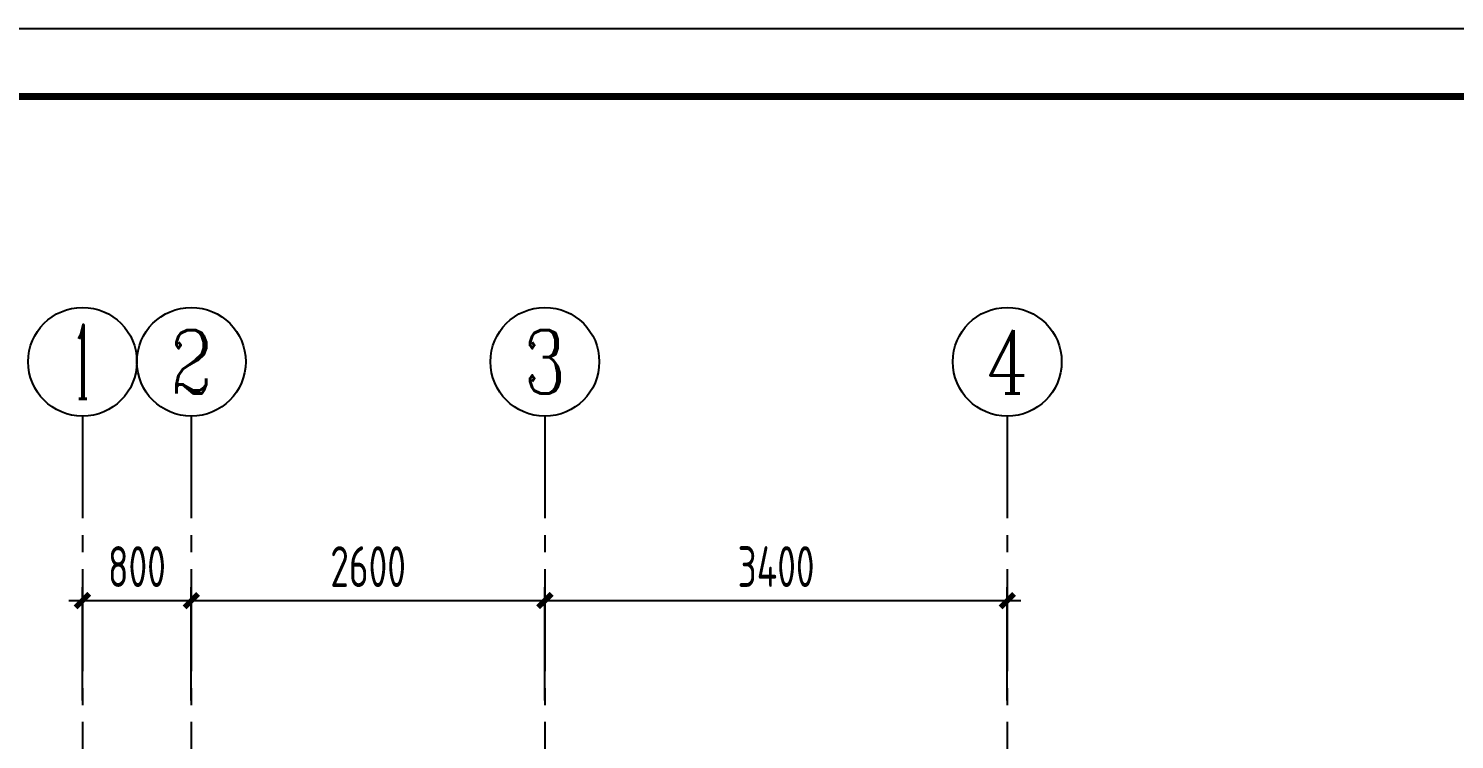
# Model space of a CAD drawing. Header units: millimetres. Extents: x -114775 to 228300, y -175499 to 108657.
# Drawn here: x 26077 to 36563, y -28769 to -23538 of the extents above; entities that cross this region are included whole.
import ezdxf
from ezdxf.enums import TextEntityAlignment as Align

# ---------------------------------------------------------------- set-up
doc = ezdxf.new("R2010")
doc.units = ezdxf.units.MM
doc.header["$LTSCALE"] = 1000
doc.linetypes.add('CENTER', pattern=[50.8, 31.75, -6.35, 6.35, -6.35])
doc.linetypes.add('CENTER2', pattern=[1.125, 0.75, -0.125, 0.125, -0.125])
doc.layers.get('0').update_dxf_attribs({"linetype": 'CONTINUOUS'})
doc.layers.get('Defpoints').update_dxf_attribs({"color": 6, "linetype": 'CONTINUOUS'})
for name, color, linetype in [('6#轴网(1-4)20181120$0$11 12 17 18 19 20 21 22-ZW$0$AXIS_轴号_A', 8, 'CONTINUOUS'), ('6#轴网(1-4)20181120$0$11 12 17 18 19 20 21 22-ZW$0$AXIS_轴文_A', 8, 'CONTINUOUS'), ('6#轴网(1-4)20181120$0$AXIS_TEXT', 8, 'CONTINUOUS'), ('AXIS', 253, 'CENTER'), ('BORDER', 7, 'CONTINUOUS'), ('DIM', 3, 'CONTINUOUS')]:
    doc.layers.add(name, color=color, linetype=linetype)
doc.styles.add('6#轴网(1-4)20181120$0$11 12 17 18 19 20 21 22-ZW$0$_TCH_AXIS', font='COMPLEX', dxfattribs={"bigfont": 'GBCBIG'})
doc.styles.add('6#轴网(1-4)20181120$0$COMPLEX', font='COMPLEX')
doc.styles.add('ZZ', font='tssdeng.shx', dxfattribs={"width": 0.7, "bigfont": 'tssdchn.shx'})
doc.dimstyles.new('TSSD_100_100', dxfattribs={"dimtxt": 300, "dimasz": 100, "dimexe": 100, "dimexo": 250, "dimgap": 100, "dimtad": 1, "dimdec": 0, "dimzin": 0, "dimdsep": 46, "dimtxsty": 'ZZ', "dimblk": 'ARCHTICK', "dimcen": 0, "dimdle": 100, "dimclrd": 256, "dimclrt": 7, "dimadec": 0, "dimazin": 0, "dimtfac": 1, "dimtdec": 0, "dimtix": 1, "dimtmove": 2, "dimatfit": 3, "dimfxl": 0, "dimtolj": 1, "dimtzin": 0, "dimarcsym": 0})

# ---------------------------------------------------------------- blocks, each defined once
blk = doc.blocks.new('B20190222130906')
at = {"layer": 'BORDER'}
blk.add_lwpolyline([(0, 0), (0, 21000), (29700, 21000), (29700, 0)], close=True, dxfattribs=at)
at = {"layer": 'BORDER', "const_width": 50}
blk.add_lwpolyline([(2500, 500), (2500, 20500), (29200, 20500), (29200, 500)], close=True, dxfattribs=at)
blk = doc.blocks.new('_ArchTick')
at = {"color": 0, "linetype": 'ByBlock', "const_width": 0.4}
blk.add_lwpolyline([(-0.5, -0.5), (0.5, 0.5)], dxfattribs=at)
blk = doc.blocks.new('*D390')
at = {"layer": 'Defpoints', "color": 0}
for p in [(6800, 10424), (3400, 9440), (6800, 9440)]:
    blk.add_point(p, dxfattribs=at)
at = {"layer": 'DIM', "color": 0, "lineweight": -2}
for p, q in [((3400, 9690), (3400, 10524)), ((6800, 9690), (6800, 10524))]:
    blk.add_line(p, q, dxfattribs=at)
at = {"layer": 'DIM', "lineweight": -2}
blk.add_line((3300, 10424), (6900, 10424), dxfattribs=at)
at = {"layer": 'DIM', "lineweight": -2, "xscale": 100, "yscale": 100, "zscale": 100, "rotation": 180}
blk.add_blockref('_ArchTick', (3400, 10424), dxfattribs=at)
at = {"layer": 'DIM', "lineweight": -2, "xscale": 100, "yscale": 100, "zscale": 100}
blk.add_blockref('_ArchTick', (6800, 10424), dxfattribs=at)
at = {"layer": 'DIM', "color": 7, "insert": (5100, 10674), "char_height": 300, "attachment_point": 5, "style": 'ZZ'}
blk.add_mtext('\\A1;3400', dxfattribs=at)
blk = doc.blocks.new('6#轴网(1-4)20181120$0$_AXISO')
at = {"color": 8}
blk.add_circle((0, 0), 0.5, dxfattribs=at)
at = {"layer": '6#轴网(1-4)20181120$0$AXIS_TEXT', "color": 8, "style": '6#轴网(1-4)20181120$0$COMPLEX', "width": 1.041667}
blk.add_attdef('A', text='', height=0.56, dxfattribs=at).set_placement((-0.25, -0.28), (0.25, -0.28), align=Align.FIT)
blk = doc.blocks.new('*D396')
at = {"layer": 'Defpoints', "color": 0}
for p in [(800, 10424), (0, 9440), (800, 9440)]:
    blk.add_point(p, dxfattribs=at)
at = {"layer": 'DIM', "color": 0, "lineweight": -2}
for p, q in [((0, 9690), (0, 10524)), ((800, 9690), (800, 10524))]:
    blk.add_line(p, q, dxfattribs=at)
at = {"layer": 'DIM', "lineweight": -2}
blk.add_line((-100, 10424), (900, 10424), dxfattribs=at)
at = {"layer": 'DIM', "lineweight": -2, "xscale": 100, "yscale": 100, "zscale": 100, "rotation": 180}
blk.add_blockref('_ArchTick', (0, 10424), dxfattribs=at)
at = {"layer": 'DIM', "lineweight": -2, "xscale": 100, "yscale": 100, "zscale": 100}
blk.add_blockref('_ArchTick', (800, 10424), dxfattribs=at)
at = {"layer": 'DIM', "color": 7, "insert": (400, 10674), "char_height": 300, "attachment_point": 5, "style": 'ZZ'}
blk.add_mtext('\\A1;800', dxfattribs=at)
blk = doc.blocks.new('*D397')
at = {"layer": 'Defpoints', "color": 0}
for p in [(3400, 10424), (800, 9440), (3400, 9440)]:
    blk.add_point(p, dxfattribs=at)
at = {"layer": 'DIM', "color": 0, "lineweight": -2}
for p, q in [((800, 9690), (800, 10524)), ((3400, 9690), (3400, 10524))]:
    blk.add_line(p, q, dxfattribs=at)
at = {"layer": 'DIM', "lineweight": -2}
blk.add_line((700, 10424), (3500, 10424), dxfattribs=at)
at = {"layer": 'DIM', "lineweight": -2, "xscale": 100, "yscale": 100, "zscale": 100, "rotation": 180}
blk.add_blockref('_ArchTick', (800, 10424), dxfattribs=at)
at = {"layer": 'DIM', "lineweight": -2, "xscale": 100, "yscale": 100, "zscale": 100}
blk.add_blockref('_ArchTick', (3400, 10424), dxfattribs=at)
at = {"layer": 'DIM', "color": 7, "insert": (2100, 10674), "char_height": 300, "attachment_point": 5, "style": 'ZZ'}
blk.add_mtext('\\A1;2600', dxfattribs=at)
blk = doc.blocks.new('B20190222125856')
at = {"layer": 'AXIS', "linetype": 'CENTER2'}
for p, q in [((0, 11781), (0, -2685.7)), ((800, 11781), (800, 5144.8)), ((3400, 11781), (3400, -2685.7)), ((6800, 11781), (6800, -2685.7))]:
    blk.add_line(p, q, dxfattribs=at)
at = {"layer": '6#轴网(1-4)20181120$0$11 12 17 18 19 20 21 22-ZW$0$AXIS_轴号_A'}
ref = blk.add_blockref('6#轴网(1-4)20181120$0$_AXISO', (0, 12181), dxfattribs=dict(at, xscale=800, yscale=800, zscale=800))
ref.add_attrib('A', '1', dxfattribs={"layer": '6#轴网(1-4)20181120$0$11 12 17 18 19 20 21 22-ZW$0$AXIS_轴文_A', "height": 544.8, "style": '6#轴网(1-4)20181120$0$11 12 17 18 19 20 21 22-ZW$0$_TCH_AXIS', "width": 0.555556}).set_placement((-64.9, 11908.6), (64.9, 11908.6), align=Align.FIT)
ref = blk.add_blockref('6#轴网(1-4)20181120$0$_AXISO', (800, 12181), dxfattribs=dict(at, xscale=800, yscale=800, zscale=800))
ref.add_attrib('A', '2', dxfattribs={"layer": '6#轴网(1-4)20181120$0$11 12 17 18 19 20 21 22-ZW$0$AXIS_轴文_A', "height": 465.9, "style": '6#轴网(1-4)20181120$0$11 12 17 18 19 20 21 22-ZW$0$_TCH_AXIS'}).set_placement((644.7, 11948), (955.3, 11948), align=Align.FIT)
ref = blk.add_blockref('6#轴网(1-4)20181120$0$_AXISO', (3400, 12181), dxfattribs=dict(at, xscale=800, yscale=800, zscale=800))
ref.add_attrib('A', '3', dxfattribs={"layer": '6#轴网(1-4)20181120$0$11 12 17 18 19 20 21 22-ZW$0$AXIS_轴文_A', "height": 465.9, "style": '6#轴网(1-4)20181120$0$11 12 17 18 19 20 21 22-ZW$0$_TCH_AXIS'}).set_placement((3244.7, 11948), (3555.3, 11948), align=Align.FIT)
ref = blk.add_blockref('6#轴网(1-4)20181120$0$_AXISO', (6800, 12181), dxfattribs=dict(at, xscale=800, yscale=800, zscale=800))
ref.add_attrib('A', '4', dxfattribs={"layer": '6#轴网(1-4)20181120$0$11 12 17 18 19 20 21 22-ZW$0$AXIS_轴文_A', "height": 465.9, "style": '6#轴网(1-4)20181120$0$11 12 17 18 19 20 21 22-ZW$0$_TCH_AXIS', "width": 0.875}).set_placement((6644.7, 11948), (6955.3, 11948), align=Align.FIT)
at = {"layer": 'DIM'}
for base, p1, p2, picture, middle in [((800, 10424), (0, 9440.5), (800, 9440.5), '*D396', (400, 10674)), ((3400, 10424), (800, 9440.5), (3400, 9440.5), '*D397', (2100, 10674)), ((6800, 10424), (3400, 9440.5), (6800, 9440.5), '*D390', (5100, 10674))]:
    dim = blk.add_linear_dim(base=base, p1=p1, p2=p2, dimstyle='TSSD_100_100', dxfattribs=at)
    dim.commit()
    dim.dimension.update_dxf_attribs({"geometry": picture, "text_midpoint": middle})

msp = doc.modelspace()

# ---------------------------------------------------------------- block references
at = {"layer": 'DIM'}
for name, p in [('B20190222130906', (13428.1, -44538.1)), ('B20190222125856', (26474, -38170.8))]:
    msp.add_blockref(name, p, dxfattribs=at)

doc.saveas('drawing.dxf')
